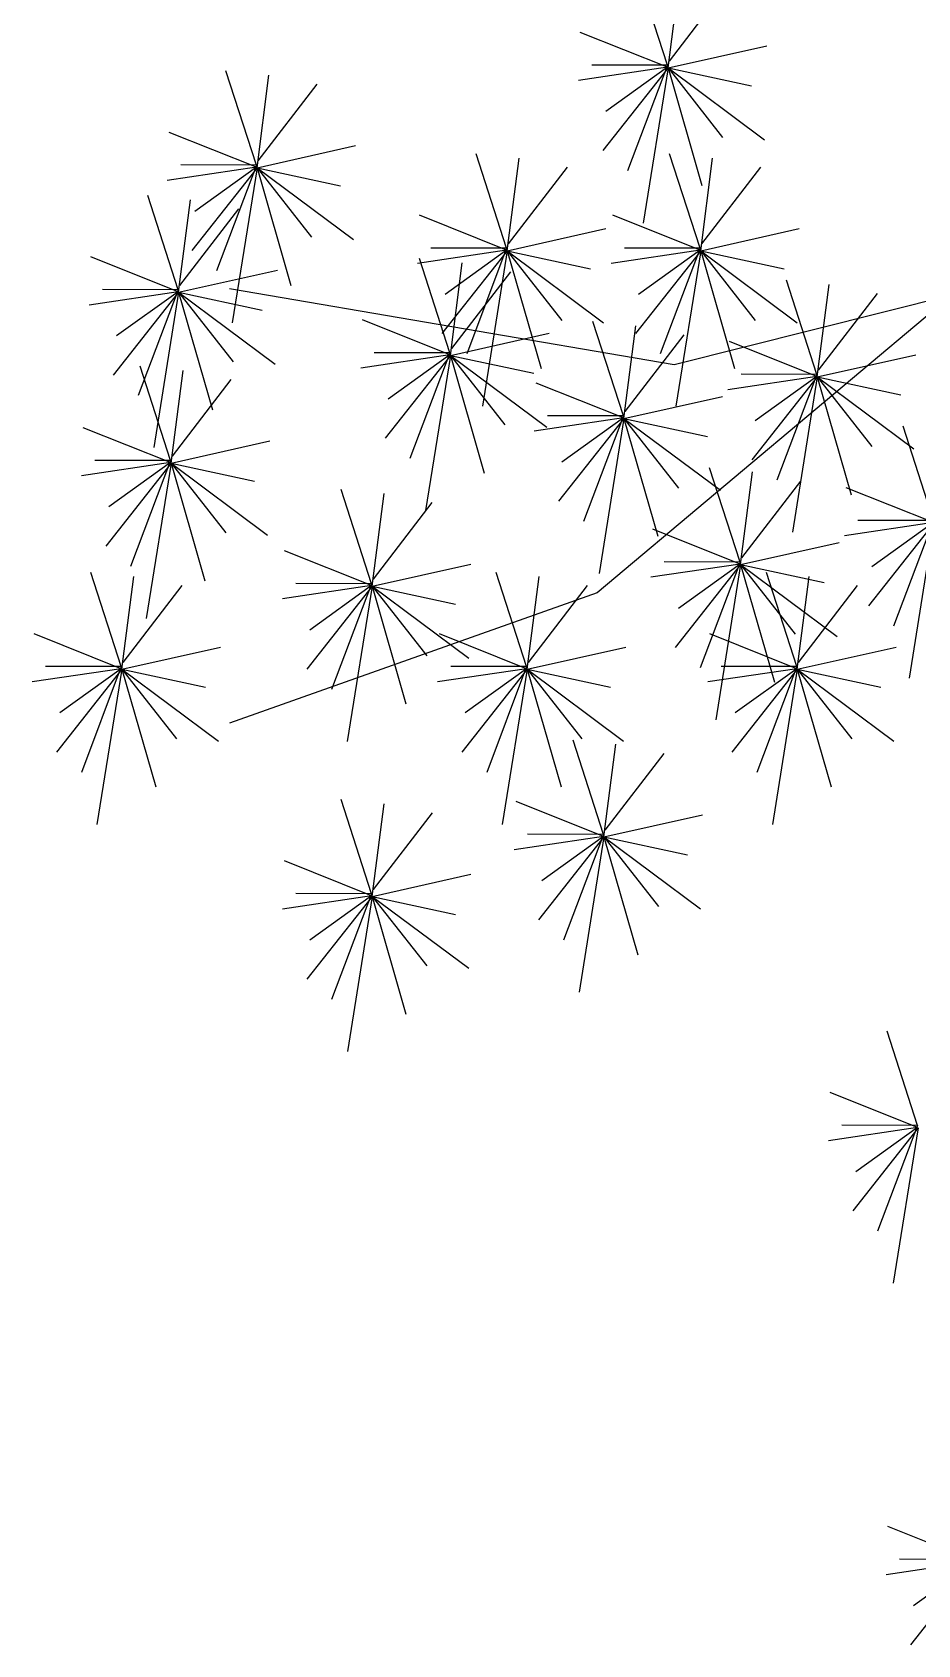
# Model space of a CAD drawing. Header units: millimetres. Extents: x 454 to 24074, y 929 to 15016.
# Drawn here: x 10680 to 11026, y 12345 to 12976 of the extents above; entities that cross this region are included whole.
import ezdxf

# ---------------------------------------------------------------- set-up
doc = ezdxf.new("R2010")
doc.units = ezdxf.units.MM
doc.layers.add('cadblocksdwg.com', color=255, linetype='Continuous')

# ---------------------------------------------------------------- blocks, each defined once
blk = doc.blocks.new('tree side_01')
at = {"color": 0}
for p, q in [((-1.0654, 3.5586), (-1.0887, 3.6309)), ((-1.0649, 3.5567), (-1.0558, 3.6277)), ((-1.0639, 3.5619), (-1.0187, 3.6207)), ((-1.0654, 3.5571), (-1.1322, 3.5838)), ((-1.0649, 3.5567), (-0.9893, 3.5736)), ((-1.3806, 3.482), (-1.4039, 3.5543)), ((-1.3801, 3.4801), (-1.371, 3.5511)), ((-1.0654, 3.5571), (-1.1336, 3.5469)), ((-1.0654, 3.5586), (-1.1234, 3.5587)), ((-1.0649, 3.5567), (-1.115, 3.4932)), ((-1.0654, 3.5571), (-1.1126, 3.5231)), ((-1.0654, 3.5586), (-1.096, 3.4776)), ((-1.0649, 3.5567), (-1.084, 3.4377)), ((-1.0649, 3.5567), (-0.9909, 3.5016)), ((-1.0649, 3.5567), (-1.0009, 3.5429)), ((-1.0649, 3.5567), (-1.039, 3.4664)), ((-1.0649, 3.5567), (-1.0231, 3.5033)), ((-1.3791, 3.4853), (-1.3339, 3.5442)), ((-1.3806, 3.4805), (-1.4474, 3.5072)), ((-1.3801, 3.4801), (-1.3045, 3.4971)), ((-1.1887, 3.4184), (-1.212, 3.4907)), ((-1.1883, 3.4164), (-1.1791, 3.4875)), ((-1.0404, 3.4184), (-1.0637, 3.4907)), ((-1.0399, 3.4164), (-1.0308, 3.4875)), ((-1.3806, 3.4805), (-1.4489, 3.4703)), ((-1.3806, 3.482), (-1.4386, 3.4822)), ((-1.3801, 3.4801), (-1.4302, 3.4166)), ((-1.3806, 3.4805), (-1.4278, 3.4465)), ((-1.3806, 3.482), (-1.4112, 3.401)), ((-1.3801, 3.4801), (-1.3992, 3.3611)), ((-1.3801, 3.4801), (-1.3061, 3.425)), ((-1.3801, 3.4801), (-1.3542, 3.3898)), ((-1.3801, 3.4801), (-1.3161, 3.4663)), ((-1.3801, 3.4801), (-1.3383, 3.4268)), ((-1.1872, 3.4217), (-1.1421, 3.4805)), ((-1.0389, 3.4217), (-0.9937, 3.4805)), ((-1.4406, 3.3866), (-1.4639, 3.4589)), ((-1.4402, 3.3846), (-1.431, 3.4556)), ((-0.5755, 3.451), (-1.0602, 3.329)), ((-1.4392, 3.3899), (-1.394, 3.4487)), ((-1.1887, 3.4168), (-1.2555, 3.4436)), ((-1.0404, 3.4168), (-1.1072, 3.4436)), ((-1.1883, 3.4164), (-1.1126, 3.4334)), ((-1.0399, 3.4164), (-0.9643, 3.4334)), ((-1.1887, 3.4168), (-1.257, 3.4067)), ((-1.1887, 3.4184), (-1.2467, 3.4185)), ((-1.1883, 3.4164), (-1.2384, 3.3529)), ((-1.1887, 3.4168), (-1.2359, 3.3829)), ((-1.1887, 3.4184), (-1.2193, 3.3373)), ((-1.1883, 3.4164), (-1.2073, 3.2974)), ((-1.1883, 3.4164), (-1.1143, 3.3613)), ((-1.1883, 3.4164), (-1.1243, 3.4027)), ((-1.1883, 3.4164), (-1.1464, 3.3631)), ((-1.1883, 3.4164), (-1.1623, 3.3262)), ((-1.0404, 3.4168), (-1.1086, 3.4067)), ((-1.0404, 3.4184), (-1.0984, 3.4185)), ((-1.0399, 3.4164), (-1.09, 3.3529)), ((-1.0404, 3.4168), (-1.0876, 3.3829)), ((-1.0404, 3.4184), (-1.071, 3.3373)), ((-1.0399, 3.4164), (-1.059, 3.2974)), ((-1.0399, 3.4164), (-0.9659, 3.3613)), ((-1.0399, 3.4164), (-1.014, 3.3262)), ((-1.0399, 3.4164), (-0.9759, 3.4027)), ((-1.0399, 3.4164), (-0.9981, 3.3631)), ((-1.4406, 3.385), (-1.5075, 3.4118)), ((-1.4402, 3.3846), (-1.3645, 3.4016)), ((-1.2322, 3.3382), (-1.2555, 3.4105)), ((-1.2318, 3.3362), (-1.2227, 3.4073)), ((-1.2308, 3.3415), (-1.1856, 3.4003)), ((-1.0602, 3.329), (-1.4013, 3.3872)), ((-0.9509, 3.3216), (-0.9742, 3.3939)), ((-0.9505, 3.3197), (-0.9413, 3.3907)), ((-1.4406, 3.385), (-1.5089, 3.3748)), ((-1.4406, 3.3866), (-1.4986, 3.3867)), ((-1.4402, 3.3846), (-1.4903, 3.3211)), ((-1.4406, 3.385), (-1.4878, 3.3511)), ((-1.4406, 3.3866), (-1.4712, 3.3055)), ((-1.4402, 3.3846), (-1.4592, 3.2656)), ((-1.4402, 3.3846), (-1.3662, 3.3295)), ((-1.4402, 3.3846), (-1.4142, 3.2944)), ((-1.4402, 3.3846), (-1.3762, 3.3708)), ((-1.4402, 3.3846), (-1.3983, 3.3313)), ((-0.8471, 3.3826), (-1.1192, 3.1543)), ((-0.9495, 3.325), (-0.9043, 3.3838)), ((-1.2322, 3.3366), (-1.2991, 3.3634)), ((-1.2318, 3.3362), (-1.1562, 3.3532)), ((-1.0992, 3.2898), (-1.1225, 3.3621)), ((-1.0988, 3.2879), (-1.0897, 3.3589)), ((-1.0978, 3.2931), (-1.0526, 3.3519)), ((-1.2322, 3.3382), (-1.2903, 3.3383)), ((-1.2322, 3.3382), (-1.2629, 3.2571)), ((-0.9509, 3.3201), (-1.0177, 3.3468)), ((-1.4464, 3.2556), (-1.4697, 3.3279)), ((-1.2322, 3.3366), (-1.3005, 3.3265)), ((-1.2318, 3.3362), (-1.2819, 3.2727)), ((-1.2322, 3.3366), (-1.2795, 3.3027)), ((-1.2318, 3.3362), (-1.2508, 3.2172)), ((-1.2318, 3.3362), (-1.1578, 3.2811)), ((-1.2318, 3.3362), (-1.2059, 3.246)), ((-1.2318, 3.3362), (-1.1678, 3.3225)), ((-1.2318, 3.3362), (-1.19, 3.2829)), ((-0.9505, 3.3197), (-0.8748, 3.3367)), ((-1.446, 3.2536), (-1.4368, 3.3247)), ((-1.445, 3.2589), (-1.3998, 3.3177)), ((-1.0992, 3.2883), (-1.1661, 3.315)), ((-0.9509, 3.3201), (-1.0192, 3.3099)), ((-0.9509, 3.3216), (-1.0089, 3.3218)), ((-0.9505, 3.3197), (-1.0006, 3.2562)), ((-0.9509, 3.3201), (-0.9981, 3.2861)), ((-0.9509, 3.3216), (-0.9815, 3.2406)), ((-0.9505, 3.3197), (-0.9695, 3.2007)), ((-0.9505, 3.3197), (-0.8765, 3.2646)), ((-0.9505, 3.3197), (-0.9245, 3.2294)), ((-0.9505, 3.3197), (-0.8865, 3.3059)), ((-0.9505, 3.3197), (-0.9086, 3.2664)), ((-1.0988, 3.2879), (-1.0232, 3.3048)), ((-1.0992, 3.2883), (-1.1675, 3.2781)), ((-1.0992, 3.2898), (-1.1573, 3.2899)), ((-1.0992, 3.2883), (-1.1464, 3.2543)), ((-1.0992, 3.2898), (-1.1298, 3.2088)), ((-1.4464, 3.254), (-1.5133, 3.2808)), ((-1.0988, 3.2879), (-1.1489, 3.2244)), ((-1.0988, 3.2879), (-1.1178, 3.1689)), ((-1.0988, 3.2879), (-1.0728, 3.1976)), ((-1.0988, 3.2879), (-1.0248, 3.2328)), ((-1.0988, 3.2879), (-1.0348, 3.2741)), ((-1.0988, 3.2879), (-1.0569, 3.2345)), ((-0.8614, 3.2096), (-0.8847, 3.2819)), ((-1.446, 3.2536), (-1.3703, 3.2706)), ((-1.4464, 3.254), (-1.5147, 3.2439)), ((-1.4464, 3.2556), (-1.5045, 3.2557)), ((-1.446, 3.2536), (-1.4961, 3.1901)), ((-1.4464, 3.254), (-1.4936, 3.2201)), ((-1.4464, 3.2556), (-1.477, 3.1745)), ((-1.446, 3.2536), (-1.465, 3.1346)), ((-1.446, 3.2536), (-1.372, 3.1985)), ((-1.446, 3.2536), (-1.42, 3.1634)), ((-1.446, 3.2536), (-1.382, 3.2398)), ((-1.446, 3.2536), (-1.4041, 3.2003)), ((-1.0097, 3.1778), (-1.0331, 3.2501)), ((-1.0093, 3.1758), (-1.0002, 3.2469)), ((-1.0083, 3.1811), (-0.9631, 3.2399)), ((-1.2923, 3.1612), (-1.3156, 3.2335)), ((-1.2919, 3.1593), (-1.2827, 3.2303)), ((-0.8614, 3.2081), (-0.9283, 3.2348)), ((-1.2908, 3.1646), (-1.2457, 3.2234)), ((-1.0097, 3.1762), (-1.0766, 3.203)), ((-0.8614, 3.2081), (-0.9297, 3.1979)), ((-0.8614, 3.2096), (-0.9195, 3.2097)), ((-0.861, 3.2077), (-0.9111, 3.1442)), ((-0.8614, 3.2081), (-0.9086, 3.1741)), ((-0.8614, 3.2096), (-0.892, 3.1286)), ((-0.861, 3.2077), (-0.88, 3.0887)), ((-1.0093, 3.1758), (-0.9337, 3.1928)), ((-1.2923, 3.1597), (-1.3591, 3.1864)), ((-1.0097, 3.1778), (-1.0678, 3.1779)), ((-1.0097, 3.1778), (-1.0404, 3.0967)), ((-1.4842, 3.0976), (-1.5075, 3.1699)), ((-1.4837, 3.0956), (-1.4746, 3.1667)), ((-1.2919, 3.1593), (-1.2162, 3.1763)), ((-1.1734, 3.0976), (-1.1967, 3.1699)), ((-1.173, 3.0956), (-1.1638, 3.1667)), ((-1.0097, 3.1762), (-1.078, 3.1661)), ((-1.0093, 3.1758), (-1.0594, 3.1123)), ((-1.0097, 3.1762), (-1.057, 3.1423)), ((-1.0093, 3.1758), (-1.0284, 3.0568)), ((-1.0093, 3.1758), (-0.9353, 3.1207)), ((-1.0093, 3.1758), (-0.9453, 3.1621)), ((-1.0093, 3.1758), (-0.9675, 3.1225)), ((-1.0093, 3.1758), (-0.9834, 3.0856)), ((-0.9662, 3.0976), (-0.9895, 3.1699)), ((-0.9658, 3.0956), (-0.9566, 3.1667)), ((-1.4827, 3.1009), (-1.4375, 3.1597)), ((-1.1192, 3.1543), (-1.4013, 3.0544)), ((-1.2923, 3.1597), (-1.3606, 3.1495)), ((-1.2923, 3.1612), (-1.3503, 3.1614)), ((-1.2919, 3.1593), (-1.342, 3.0958)), ((-1.2923, 3.1597), (-1.3395, 3.1257)), ((-1.2923, 3.1612), (-1.3229, 3.0802)), ((-1.2919, 3.1593), (-1.3109, 3.0403)), ((-1.2919, 3.1593), (-1.2178, 3.1042)), ((-1.2919, 3.1593), (-1.2279, 3.1455)), ((-1.2919, 3.1593), (-1.25, 3.106)), ((-1.2919, 3.1593), (-1.2659, 3.069)), ((-1.1719, 3.1009), (-1.1268, 3.1597)), ((-0.9648, 3.1009), (-0.9196, 3.1597)), ((-1.4842, 3.096), (-1.551, 3.1228)), ((-1.1734, 3.096), (-1.2402, 3.1228)), ((-0.9662, 3.096), (-1.033, 3.1228)), ((-1.4837, 3.0956), (-1.4081, 3.1126)), ((-1.173, 3.0956), (-1.0973, 3.1126)), ((-0.9658, 3.0956), (-0.8901, 3.1126)), ((-1.4842, 3.096), (-1.5524, 3.0859)), ((-1.4842, 3.0976), (-1.5422, 3.0977)), ((-1.4837, 3.0956), (-1.5338, 3.0321)), ((-1.4842, 3.096), (-1.5314, 3.0621)), ((-1.4842, 3.0976), (-1.5148, 3.0165)), ((-1.4837, 3.0956), (-1.5028, 2.9766)), ((-1.4837, 3.0956), (-1.4097, 3.0405)), ((-1.4837, 3.0956), (-1.4197, 3.0819)), ((-1.4837, 3.0956), (-1.4578, 3.0054)), ((-1.4837, 3.0956), (-1.4419, 3.0423)), ((-1.1734, 3.096), (-1.2417, 3.0859)), ((-1.1734, 3.0976), (-1.2314, 3.0977)), ((-1.173, 3.0956), (-1.2231, 3.0321)), ((-1.1734, 3.096), (-1.2206, 3.0621)), ((-1.1734, 3.0976), (-1.204, 3.0165)), ((-1.173, 3.0956), (-1.192, 2.9766)), ((-1.173, 3.0956), (-1.099, 3.0405)), ((-1.173, 3.0956), (-1.147, 3.0054)), ((-1.173, 3.0956), (-1.109, 3.0819)), ((-1.173, 3.0956), (-1.1311, 3.0423)), ((-0.9662, 3.096), (-1.0345, 3.0859)), ((-0.9662, 3.0976), (-1.0242, 3.0977)), ((-0.9658, 3.0956), (-1.0159, 3.0321)), ((-0.9662, 3.096), (-1.0134, 3.0621)), ((-0.9662, 3.0976), (-0.9968, 3.0165)), ((-0.9658, 3.0956), (-0.9848, 2.9766)), ((-0.9658, 3.0956), (-0.8918, 3.0405)), ((-0.9658, 3.0956), (-0.9398, 3.0054)), ((-0.9658, 3.0956), (-0.9018, 3.0819)), ((-0.9658, 3.0956), (-0.9239, 3.0423)), ((-1.1145, 2.969), (-1.1378, 3.0413)), ((-1.1141, 2.9671), (-1.105, 3.0381)), ((-1.1131, 2.9723), (-1.0679, 3.0311)), ((-1.2922, 2.9235), (-1.3155, 2.9958)), ((-1.2918, 2.9215), (-1.2827, 2.9925)), ((-1.1145, 2.9675), (-1.1814, 2.9942)), ((-1.2908, 2.9268), (-1.2456, 2.9856)), ((-1.1141, 2.9671), (-1.0385, 2.984)), ((-1.1145, 2.9675), (-1.1828, 2.9573)), ((-1.1145, 2.969), (-1.1726, 2.9692)), ((-1.1141, 2.9671), (-1.1642, 2.9036)), ((-1.1145, 2.9675), (-1.1617, 2.9335)), ((-1.1145, 2.969), (-1.1451, 2.888)), ((-1.1141, 2.9671), (-1.1331, 2.8481)), ((-1.1141, 2.9671), (-1.0881, 2.8768)), ((-1.1141, 2.9671), (-1.0722, 2.9137)), ((-1.1141, 2.9671), (-1.0401, 2.912)), ((-1.1141, 2.9671), (-1.0501, 2.9533)), ((-1.2922, 2.9219), (-1.3591, 2.9487)), ((-1.2918, 2.9215), (-1.2162, 2.9385)), ((-1.2922, 2.9219), (-1.3605, 2.9117)), ((-1.2922, 2.9235), (-1.3503, 2.9236)), ((-1.2918, 2.9215), (-1.3419, 2.858)), ((-1.2922, 2.9219), (-1.3395, 2.888)), ((-1.2922, 2.9235), (-1.3229, 2.8424)), ((-1.2918, 2.9215), (-1.3108, 2.8025)), ((-1.2918, 2.9215), (-1.2178, 2.8664)), ((-1.2918, 2.9215), (-1.2659, 2.8313)), ((-1.2918, 2.9215), (-1.25, 2.8682)), ((-1.2918, 2.9215), (-1.2278, 2.9077)), ((-0.8737, 2.7459), (-0.897, 2.8182)), ((-0.8737, 2.7444), (-0.9405, 2.7711)), ((-0.8737, 2.7444), (-0.9419, 2.7342)), ((-0.8737, 2.7459), (-0.9317, 2.7461)), ((-0.8737, 2.7444), (-0.9209, 2.7104)), ((-0.8737, 2.7459), (-0.9043, 2.6649)), ((-0.8732, 2.744), (-0.9233, 2.6805)), ((-0.8732, 2.744), (-0.8923, 2.625)), ((-0.8294, 2.4117), (-0.8963, 2.4384)), ((-0.8294, 2.4117), (-0.8977, 2.4015)), ((-0.8294, 2.4132), (-0.8875, 2.4134)), ((-0.829, 2.4113), (-0.8791, 2.3478)), ((-0.8294, 2.4117), (-0.8766, 2.3777))]:
    blk.add_line(p, q, dxfattribs=at)

msp = doc.modelspace()

# ---------------------------------------------------------------- block references
at = {"layer": 'cadblocksdwg.com', "xscale": 510.3099452236204, "yscale": 510.3099452236204, "zscale": 510.3099452236204}
msp.add_blockref('tree side_01', (11472.2, 11147.14), dxfattribs=at)

doc.saveas('drawing.dxf')
